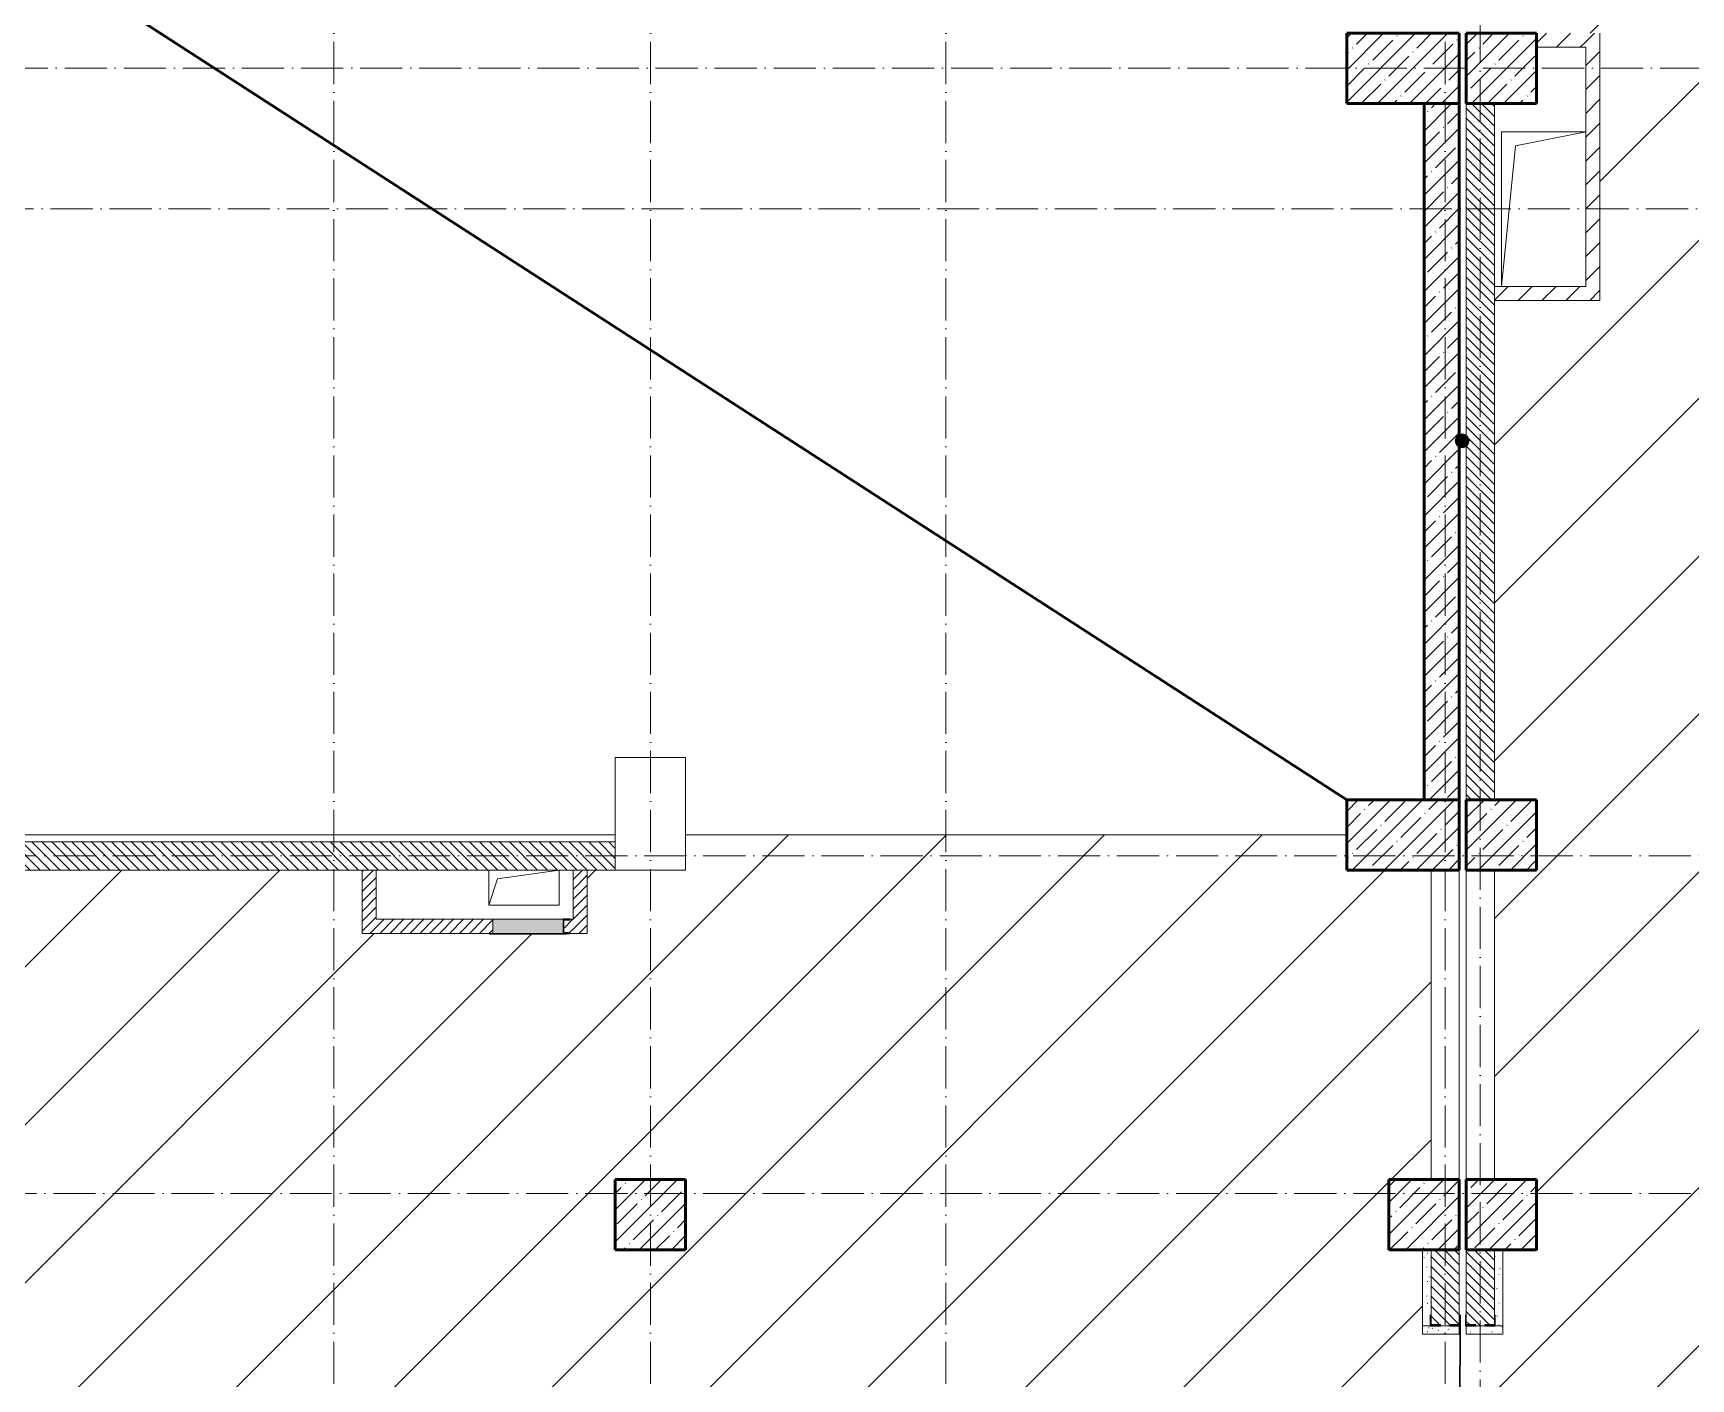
# Model space of a CAD drawing. Header units: millimetres. Extents: x -17017 to 628417, y -109036 to 199237.
# Drawn here: x 588071 to 599857, y -24252 to -14685 of the extents above; entities that cross this region are included whole.
import ezdxf

# ---------------------------------------------------------------- set-up
doc = ezdxf.new("R2010")
doc.units = ezdxf.units.MM
doc.linetypes.add('50_200_ШТРИХ_1Т_ш5_п1_п1_', pattern=[700, 500, -100, 0, -100])
for name, color, linetype, lineweight in [('A-DETL-____-OTLN-1', 7, 'Continuous', 50), ('A-FLOR-____-OTLN', 7, 'Continuous', 9), ('A-GENM-____-MCUT', 7, 'Continuous', 25), ('A-GENM-____-OTLN', 7, 'Continuous', 9), ('A-GENM-____-OTLN-1', 7, 'Continuous', 25), ('A-GLAZ-____-OTLN', 7, 'Continuous', 9), ('A-WALL-____-MCUT', 7, 'Continuous', 13), ('A-WALL-____-MCUT-2', 7, 'Continuous', 50), ('A-WALL-____-PATT-1', 7, 'Continuous', 9), ('A-WALL-FNSH-MCUT-1', 7, 'Continuous', 9), ('G-____-____-TEXT', 7, 'Continuous', 9), ('I-WALL-____-OTLN', 7, 'Continuous', 9), ('S-COLS-____-MCUT', 7, 'Continuous', 50), ('S-COLS-____-OTLN', 7, 'Continuous', 9), ('S-GRID-____-OTLN-1', 7, '50_200_ШТРИХ_1Т_ш5_п1_п1_', 9), ('стяжа', 7, 'Continuous', 30)]:
    doc.layers.add(name, color=color, linetype=linetype, lineweight=lineweight)
doc.layers.add('A-GLAZ-____-OTLN-1', color=7, linetype='Continuous', lineweight=9, true_color=0xc0c0c0)
doc.layers.add('A-WALL-____-PATT-2', color=7, linetype='Continuous', lineweight=9, true_color=0x787878)
pattern_1 = [(45, (239739.3, -3652.16), (-561.266, 561.266), [])]
pattern_2 = [(45, (523510.01, -90515.614), (-35.35534, 35.35534), [])]
pattern_3 = [(45, (523510.01, -90515.61), (-84.85281, 84.85281), [])]
pattern_4 = [(135, (523510.01, -90515.614), (-35.35534, -35.35534), [])]
pattern_5 = [(0, (523510.01, -90515.614), (203.2, 50.8), [3.353, -149.047, 3.353, -149.047, -812.8]), (0, (523510.01, -90515.614), (203.2, 50.8), [-304.8, 3.353, -301.447, 3.353, -149.047, -355.6]), (0, (523510.01, -90515.614), (203.2, 50.8), [-762, 3.353, -98.247, 3.353, -250.647]), (120, (523586.21, -90490.214), (-145.59409, 150.576362), [3.353, -149.047, 3.353, -149.047, -812.8]), (120, (523586.21, -90490.214), (-145.59409, 150.576362), [-304.8, 3.353, -301.447, 3.353, -149.047, -355.6]), (120, (523586.21, -90490.214), (-145.59409, 150.576362), [-762, 3.353, -98.247, 3.353, -250.647]), (240, (523611.61, -90388.614), (-57.60591, -201.376362), [3.353, -149.047, 3.353, -149.047, -812.8]), (240, (523611.61, -90388.614), (-57.60591, -201.376362), [-304.8, 3.353, -301.447, 3.353, -149.047, -355.6]), (240, (523611.61, -90388.614), (-57.60591, -201.376362), [-762, 3.353, -98.247, 3.353, -250.647])]

# ---------------------------------------------------------------- blocks, each defined once
blk = doc.blocks.new('BSC_Колонна _Прямоугольная - 500х800-V83-АР1_План отверстий 3 этажа в осях 1-64_Ю-ЯЯ')
at = {"layer": 'S-COLS-____-OTLN'}
h = blk.add_hatch(dxfattribs=at)
h.set_pattern_fill('FP_91', color=256, style=0, pattern_type=2)
h.set_pattern_definition([(315, (-75581.04, 74300), (114.04925, 114.04925), []), (315, (-75581.04, 74185.95), (114.04925, 114.04925), [201.613, -40.323, 3.353, -36.97])])
h.paths.add_polyline_path([(-250, 400), (-250, -400), (250, -400), (250, 400)], flags=0)
at = {"layer": 'S-COLS-____-MCUT'}
for p, q in [((250, 400), (-250, 400)), ((-250, 400), (-250, -400)), ((250, -400), (250, 400)), ((-250, -400), (250, -400))]:
    blk.add_line(p, q, dxfattribs=at)
blk = doc.blocks.new('BSC_Колонна _Прямоугольная - 500х800-V84-АР1_План отверстий 3 этажа в осях 1-64_Ю-ЯЯ')
at = {"layer": 'S-COLS-____-OTLN'}
h = blk.add_hatch(dxfattribs=at)
h.set_pattern_fill('FP_92', color=256, style=0, pattern_type=2)
h.set_pattern_definition([(315, (-70131.04, 74300), (114.04925, 114.04925), []), (315, (-70131.04, 74185.95), (114.04925, 114.04925), [201.613, -40.323, 3.353, -36.97])])
h.paths.add_polyline_path([(-250, -400), (250, -400), (250, 400), (-250, 400), (-250, 81)], flags=0)
at = {"layer": 'S-COLS-____-MCUT'}
for p, q in [((250, 400), (-250, 400)), ((-250, 400), (-250, -400)), ((250, -400), (250, 400)), ((-250, -400), (250, -400))]:
    blk.add_line(p, q, dxfattribs=at)
blk = doc.blocks.new('BSC_Колонна _Прямоугольная - 500х800-V88-АР1_План отверстий 3 этажа в осях 1-64_Ю-ЯЯ')
at = {"layer": 'S-COLS-____-OTLN'}
for p, q in [((-250, 400), (250, 400)), ((-250, -400), (-250, 400)), ((250, 200), (250, -400)), ((250, -400), (-250, -400))]:
    blk.add_line(p, q, dxfattribs=at)
blk = doc.blocks.new('BSC_Колонна _Прямоугольная - 500х500-V93-АР1_План отверстий 3 этажа в осях 1-64_Ю-ЯЯ')
at = {"layer": 'S-COLS-____-OTLN'}
h = blk.add_hatch(dxfattribs=at)
h.set_pattern_fill('FP_98', color=256, style=0, pattern_type=2)
h.set_pattern_definition([(45, (-75000, -75581.04), (-114.04925, 114.04925), []), (45, (-74885.95, -75581.04), (-114.04925, 114.04925), [201.613, -40.323, 3.353, -36.97])])
h.paths.add_polyline_path([(-250, -250), (250, -250), (250, 250), (-250, 250)], flags=0)
at = {"layer": 'S-COLS-____-MCUT'}
for p, q in [((250, 250), (-250, 250)), ((-250, 250), (-250, -250)), ((250, -250), (250, 250)), ((-250, -250), (250, -250))]:
    blk.add_line(p, q, dxfattribs=at)
blk = doc.blocks.new('BSC_Колонна _Прямоугольная - 500х500-V94-АР1_План отверстий 3 этажа в осях 1-64_Ю-ЯЯ')
at = {"layer": 'S-COLS-____-OTLN'}
h = blk.add_hatch(dxfattribs=at)
h.set_pattern_fill('FP_99', color=256, style=0, pattern_type=2)
h.set_pattern_definition([(45, (-75000, -70131.04), (-114.04925, 114.04925), []), (45, (-74885.95, -70131.04), (-114.04925, 114.04925), [201.613, -40.323, 3.353, -36.97])])
h.paths.add_polyline_path([(-250, -250), (250, -250), (250, 250), (-250, 250), (-250, 8)], flags=0)
at = {"layer": 'S-COLS-____-MCUT'}
for p, q in [((250, 250), (-250, 250)), ((-250, 250), (-250, -250)), ((250, -250), (250, 250)), ((-250, -250), (250, -250))]:
    blk.add_line(p, q, dxfattribs=at)
blk = doc.blocks.new('BSC_Колонна _Прямоугольная - 500х500-V143-АР1_План отверстий 3 этажа в осях 1-64_Ю-ЯЯ')
at = {"layer": 'S-COLS-____-OTLN'}
h = blk.add_hatch(dxfattribs=at)
h.set_pattern_fill('FP_148', color=256, style=0, pattern_type=2)
h.set_pattern_definition([(45, (-75000, -67431.04), (-114.04925, 114.04925), []), (45, (-74885.95, -67431.04), (-114.04925, 114.04925), [201.613, -40.323, 3.353, -36.97])])
h.paths.add_polyline_path([(-250, -250), (250, -250), (250, 250), (-250, 250)], flags=0)
at = {"layer": 'S-COLS-____-MCUT'}
for p, q in [((250, 250), (-250, 250)), ((-250, 250), (-250, -250)), ((250, -250), (250, 250)), ((-250, -250), (250, -250))]:
    blk.add_line(p, q, dxfattribs=at)
blk = doc.blocks.new('BSC_Колонна _Прямоугольная - 500х500-V144-АР1_План отверстий 3 этажа в осях 1-64_Ю-ЯЯ')
at = {"layer": 'S-COLS-____-OTLN'}
h = blk.add_hatch(dxfattribs=at)
h.set_pattern_fill('FP_149', color=256, style=0, pattern_type=2)
h.set_pattern_definition([(45, (-74450, -67431.04), (-114.04925, 114.04925), []), (45, (-74335.95, -67431.04), (-114.04925, 114.04925), [201.613, -40.323, 3.353, -36.97])])
h.paths.add_polyline_path([(-250, -250), (250, -250), (250, 250), (-250, 250)], flags=0)
at = {"layer": 'S-COLS-____-MCUT'}
for p, q in [((250, 250), (-250, 250)), ((-250, 250), (-250, -250)), ((250, -250), (250, 250)), ((-250, -250), (250, -250))]:
    blk.add_line(p, q, dxfattribs=at)
blk = doc.blocks.new('BSC_Колонна _Прямоугольная - 500х500-V145-АР1_План отверстий 3 этажа в осях 1-64_Ю-ЯЯ')
at = {"layer": 'S-COLS-____-OTLN'}
h = blk.add_hatch(dxfattribs=at)
h.set_pattern_fill('FP_150', color=256, style=0, pattern_type=2)
h.set_pattern_definition([(45, (-68950, -67431.04), (-114.04925, 114.04925), []), (45, (-68835.95, -67431.04), (-114.04925, 114.04925), [201.613, -40.323, 3.353, -36.97])])
h.paths.add_polyline_path([(-250, -250), (250, -250), (250, 250), (-250, 250)], flags=0)
at = {"layer": 'S-COLS-____-MCUT'}
for p, q in [((250, 250), (-250, 250)), ((-250, 250), (-250, -250)), ((250, -250), (250, 250)), ((-250, -250), (250, -250))]:
    blk.add_line(p, q, dxfattribs=at)
blk = doc.blocks.new('Фахверк_СКБ_Уголок - 200_3550-28267367-АР1_План отверстий 3 этажа в осях 1-64_Ю-ЯЯ')
at = {"layer": 'A-GENM-____-MCUT'}
for p, q in [((200, 156), (125, 156)), ((125, 156), (125, 81)), ((131, 81), (131, 150)), ((131, 150), (200, 150)), ((200, 150), (200, 156)), ((125, 81), (131, 81)), ((131, 19), (125, 19)), ((125, 19), (125, -56)), ((131, -50), (131, 19)), ((125, -56), (200, -56)), ((200, -50), (131, -50)), ((200, -56), (200, -50))]:
    blk.add_line(p, q, dxfattribs=at)
blk = doc.blocks.new('АР_Перемычка - АР_Перемычка-28734073-АР1_План отверстий 3 этажа в осях 1-64_Ю-ЯЯ')
at = {"layer": 'A-GENM-____-OTLN'}
blk.add_line((0, -100), (9, -100), dxfattribs=at)
blk = doc.blocks.new('AR_Отверстие Ниша - Лючок-32403493-АР1_План отверстий 3 этажа в осях 1-64_Ю-ЯЯ')
at = {"layer": 'A-GLAZ-____-OTLN'}
blk.add_hatch(color=256, dxfattribs=at).paths.add_polyline_path([(-250, 50), (-250, -50), (250, -50), (250, 50)], flags=0)
for p, q in [((-250, 50), (250, 50)), ((250, 50), (250, -50)), ((250, -50), (-250, -50))]:
    blk.add_line(p, q, dxfattribs=at)
blk = doc.blocks.new('Л_Общий_Лючок - Лючок-29753606-АР1_План отверстий 3 этажа в осях 1-64_Ю-ЯЯ')
at = {"layer": 'A-GLAZ-____-OTLN-1'}
blk.add_hatch(color=256, dxfattribs=at).paths.add_polyline_path([(-24, -6), (524, -6), (524, 0), (-24, 0)], flags=0)
at = {"layer": 'A-GLAZ-____-OTLN'}
for p, q in [((-24, 0), (-24, -6)), ((524, 0), (524, -6)), ((-24, -6), (524, -6))]:
    blk.add_line(p, q, dxfattribs=at)
blk = doc.blocks.new('154_Фахверк_СКБ_Швеллер - Тип_100_3960_зеркало-29769493-АР1_План отверстий 3 этажа в осях 1-64_Ю-ЯЯ')
at = {"layer": 'A-GENM-____-MCUT'}
for p, q in [((175, 50), (125, 50)), ((125, 50), (125, -50)), ((128, 47), (175, 47)), ((128, -47), (128, 47)), ((175, 47), (175, 50)), ((125, -50), (175, -50)), ((175, -47), (128, -47)), ((175, -50), (175, -47))]:
    blk.add_line(p, q, dxfattribs=at)
blk = doc.blocks.new('AR_Отверстие прямоугольное _в плите_ - AR_Отверстие прямоугольное _в плите_-30459257-АР1_План отверстий 3 этажа в осях 1-64_Ю-ЯЯ')
at = {"layer": 'A-GENM-____-OTLN'}
for p, q in [((250, 125), (-250, 125)), ((-250, 125), (-250, -125)), ((-188, 63), (250, 125)), ((250, -125), (250, 125)), ((-250, -125), (-188, 63)), ((-250, -125), (250, -125))]:
    blk.add_line(p, q, dxfattribs=at)
blk = doc.blocks.new('AR_Отверстие прямоугольное _в плите_ - AR_Отверстие прямоугольное _в плите_-V200-АР1_План отверстий 3 этажа в осях 1-64_Ю-ЯЯ')
at = {"layer": 'A-GENM-____-OTLN'}
for p, q in [((300, 550), (-300, 550)), ((-300, 550), (-300, -550)), ((-200, 450), (300, 550)), ((-300, -550), (-200, 450))]:
    blk.add_line(p, q, dxfattribs=at)
blk = doc.blocks.new('АР_Перемычка - АР_Перемычка-35279778-АР1_План отверстий 3 этажа в осях 1-64_Ю-ЯЯ')
at = {"layer": 'A-GENM-____-OTLN'}
blk.add_line((0, -100), (9, -100), dxfattribs=at)
blk = doc.blocks.new('3эт')
at = {"layer": 'S-GRID-____-OTLN-1', "color": 251, "ltscale": 0.6, "true_color": 0x636466}
for p, q in [((350470.7, 4029.4), (350470.7, -33971.9)), ((352720.7, 4029.4), (352720.7, -33971.9)), ((354820.7, 4029.4), (354820.7, -46882.4)), ((358370.7, 4029.4), (358370.7, -46592.2)), ((358620.7, 3761.2), (358620.7, -46882.4)), ((333012.7, -11282.4), (387845.1, -11282.4)), ((318208.2, -12282.4), (387845.1, -12282.4)), ((387845.1, -16882.4), (333012.7, -16882.4)), ((387845.1, -19282.4), (279101.9, -19282.4))]:
    blk.add_line(p, q, dxfattribs=at)

msp = doc.modelspace()

# ---------------------------------------------------------------- hatches: boundary and pattern name
at = {"layer": 'A-WALL-____-PATT-1'}
h = msp.add_hatch(dxfattribs=at)
h.set_pattern_fill('FP_7', color=256, style=0, pattern_type=2)
h.set_pattern_definition(pattern_3)
h.paths.add_polyline_path([(599110, -14785), (599110, -14685), (598760, -14685), (598760, -14785)], flags=0)
h = msp.add_hatch(dxfattribs=at)
h.set_pattern_fill('FP_7', color=256, style=0, pattern_type=2)
h.set_pattern_definition(pattern_3)
h.paths.add_polyline_path([(599210, -16585), (599210, -14685), (599110, -14685), (599110, -16585)], flags=0)
h = msp.add_hatch(dxfattribs=at)
h.set_pattern_fill('FP_12', color=256, style=0, pattern_type=2)
h.set_pattern_definition([(45, (523510, -90515.61), (-114.04925, 114.04925), []), (45, (523624.06, -90515.61), (-114.04925, 114.04925), [201.612, -40.322, 3.353, -36.97])])
h.paths.add_polyline_path([(598210, -20135), (598210, -15185), (597960, -15185), (597960, -20135)], flags=0)
h = msp.add_hatch(dxfattribs=at)
h.set_pattern_fill('FP_9', color=256, style=0, pattern_type=2)
h.set_pattern_definition(pattern_4)
h.paths.add_polyline_path([(598460, -20135), (598460, -15185), (598260, -15185), (598260, -20135)], flags=0)
h = msp.add_hatch(dxfattribs=at)
h.set_pattern_fill('FP_7', color=256, style=0, pattern_type=2)
h.set_pattern_definition(pattern_3)
h.paths.add_polyline_path([(599110, -16585), (599110, -16485), (598460, -16485), (598460, -16585)], flags=0)
h = msp.add_hatch(dxfattribs=at)
h.set_pattern_fill('FP_9', color=256, style=0, pattern_type=2)
h.set_pattern_definition(pattern_4)
h.paths.add_polyline_path([(592210, -20635), (592210, -20435), (586760, -20435), (586760, -20635), (590660, -20635)], flags=0)
h = msp.add_hatch(dxfattribs=at)
h.set_pattern_fill('FP_8', color=256, style=0, pattern_type=2)
h.set_pattern_definition(pattern_2)
h.paths.add_polyline_path([(590510, -20985), (590510, -20635), (590410, -20635), (590410, -20985)], flags=0)
h = msp.add_hatch(dxfattribs=at)
h.set_pattern_fill('FP_8', color=256, style=0, pattern_type=2)
h.set_pattern_definition(pattern_2)
h.paths.add_polyline_path([(592010, -21085), (592010, -20635), (591910, -20635), (591910, -21085)], flags=0)
h = msp.add_hatch(dxfattribs=at)
h.set_pattern_fill('FP_8', color=256, style=0, pattern_type=2)
h.set_pattern_definition(pattern_2)
h.paths.add_polyline_path([(591890, -21085), (591910, -21085), (591910, -20985), (591890, -20985), (591890, -20988), (591843, -20988), (591843, -21082), (591890, -21082), (591890, -21083)], flags=0)
h.paths.add_polyline_path([(591340, -21085), (591340, -20985), (590410, -20985), (590410, -21085), (590660, -21085)], flags=0)
h = msp.add_hatch(dxfattribs=at)
h.set_pattern_fill('FP_9', color=256, style=0, pattern_type=2)
h.set_pattern_definition(pattern_4)
h.paths.add_polyline_path([(598210, -27335), (598210, -26101), (598141, -26101), (598141, -26095), (598079, -26095), (598079, -26101), (598010, -26101), (598010, -27335)], flags=0)
h.paths.add_polyline_path([(598141, -23875), (598141, -23869), (598210, -23869), (598210, -23335), (598010, -23335), (598010, -23869), (598079, -23869), (598079, -23875)], flags=0)
h = msp.add_hatch(dxfattribs=at)
h.set_pattern_fill('FP_9', color=256, style=0, pattern_type=2)
h.set_pattern_definition(pattern_4)
h.paths.add_polyline_path([(598460, -27135), (598460, -26101), (598391, -26101), (598391, -26095), (598329, -26095), (598329, -26101), (598260, -26101), (598260, -27135)], flags=0)
h.paths.add_polyline_path([(598391, -23875), (598391, -23869), (598460, -23869), (598460, -23335), (598260, -23335), (598260, -23869), (598329, -23869), (598329, -23875)], flags=0)
at = {"layer": 'A-WALL-____-PATT-2'}
h = msp.add_hatch(dxfattribs=at)
h.set_pattern_fill('FP_156', color=256, style=0, pattern_type=2)
h.set_pattern_definition(pattern_5)
h.paths.add_polyline_path([(598010, -27335), (598010, -26170), (598004, -26170), (598004, -26095), (597950, -26095), (597950, -27335)], flags=0)
h.paths.add_polyline_path([(598004, -23875), (598004, -23800), (598010, -23800), (598010, -23335), (597950, -23335), (597950, -23875)], flags=0)
h = msp.add_hatch(dxfattribs=at)
h.set_pattern_fill('FP_156', color=256, style=0, pattern_type=2)
h.set_pattern_definition(pattern_5)
h.paths.add_polyline_path([(598520, -27135), (598520, -26095), (598466, -26095), (598466, -26170), (598460, -26170), (598460, -27135)], flags=0)
h.paths.add_polyline_path([(598520, -23875), (598520, -23335), (598460, -23335), (598460, -23800), (598466, -23800), (598466, -23875)], flags=0)
h = msp.add_hatch(dxfattribs=at)
h.set_pattern_fill('FP_156', color=256, style=0, pattern_type=2)
h.set_pattern_definition(pattern_5)
h.paths.add_polyline_path([(598010, -23935), (598210, -23935), (598210, -23875), (597950, -23875), (597950, -23935), (598004, -23935)], flags=0)
h = msp.add_hatch(dxfattribs=at)
h.set_pattern_fill('FP_156', color=256, style=0, pattern_type=2)
h.set_pattern_definition(pattern_5)
h.paths.add_polyline_path([(598466, -23935), (598520, -23935), (598520, -23875), (598260, -23875), (598260, -23935), (598460, -23935)], flags=0)
at = {"layer": 'G-____-____-TEXT'}
h = msp.add_hatch(color=256, dxfattribs=at)
edge = h.paths.add_edge_path(flags=0)
edge.add_arc((598231, -17583), 50, 0, 360)
at = {"layer": 'стяжа'}
h = msp.add_hatch(dxfattribs=at)
h.set_pattern_fill('ANSI31', color=5, scale=250)
h.set_pattern_definition(pattern_1)
h.paths.add_polyline_path([(598216, -23935), (597950, -23935), (597950, -23335), (597710, -23335), (597710, -22835), (598010, -22835), (598010, -20635), (597410, -20635), (597410, -20385), (592710, -20385), (592710, -20635), (592210, -20635), (592010, -20635), (592010, -21085), (591890, -21085), (591864, -21085), (591864, -21091), (591316, -21091), (590410, -21085), (590410, -20635), (587760, -20635), (587760, -21135), (587260, -21135), (587260, -22835), (587760, -22835), (587760, -23335), (587260, -23335), (586760, -23335), (585460, -23335), (584460, -23335), (583460, -23335), (582961, -23335), (582761, -23335), (582310, -23335), (580610, -23335), (580610, -24035), (580664, -24035), (580710, -24035), (580710, -24135), (581410, -24135), (581410, -24127), (581456, -24127), (581456, -24135), (581410, -24135), (580710, -24135), (580664, -24135), (580335, -24135), (579435, -24135), (579160, -24135), (579160, -23335), (577810, -23335), (577311, -23335), (577111, -23335), (576660, -23335), (576310, -23335), (576310, -23935), (576210, -23935), (576160, -23935), (575060, -23935), (574760, -23935), (573810, -23935), (573710, -23935), (573710, -23335), (573710, -23085), (573510, -23085), (573510, -22985), (571060, -22985), (569260, -22985), (569260, -22735), (568760, -22735), (568710, -22735), (567860, -22735), (567860, -22985), (568410, -22985), (568410, -23085), (568210, -23085), (568210, -22985), (567860, -22985), (566060, -22985), (566060, -23335), (565460, -23335), (565460, -23085), (565260, -23085), (565260, -22985), (564735, -22985), (564735, -22991), (564660, -22991), (564660, -22985), (562860, -22985), (562860, -22991), (562760, -22991), (562760, -23335), (562160, -23335), (562160, -23085), (561960, -23085), (561960, -22985), (561535, -22985), (561535, -22991), (561460, -22991), (559660, -22985), (559660, -22991), (559510, -22991), (559510, -23335), (558910, -23335), (558910, -23085), (558710, -23085), (558710, -22985), (558335, -22985), (558335, -22991), (558260, -22991), (556460, -22985), (556460, -22991), (556385, -22991), (555910, -22985), (555910, -23335), (555310, -23335), (555310, -22985), (555135, -22985), (555135, -22991), (555060, -22991), (553260, -22985), (553260, -22991), (553185, -22991), (552960, -22987), (552960, -23085), (552760, -23085), (552760, -23335), (552160, -23335), (552160, -23085), (551958, -23085), (551958, -22991), (551860, -22991), (550060, -22985), (550060, -22991), (549985, -22991), (547210, -22985), (547210, -23335), (546610, -23335), (546610, -23035), (546510, -23035), (546510, -22835), (541810, -22835), (541810, -23035), (541710, -23035), (541710, -23335), (541210, -23335), (541210, -23035), (541110, -23035), (541110, -22835), (537110, -22835), (537110, -23035), (537010, -23035), (537010, -23335), (536510, -23335), (536510, -23035), (536410, -23035), (536410, -22835), (533510, -22835), (533510, -23035), (533410, -23035), (533410, -23335), (532910, -23335), (532910, -23035), (532810, -23035), (532810, -22835), (531710, -22835), (531710, -23035), (530910, -23035), (530910, -22235), (531110, -22235), (531110, -16485), (530910, -16485), (530910, -15885), (530910, -15685), (531110, -15685), (531110, -13885), (531041, -13885), (531041, -13879), (531110, -13879), (531110, -13810), (531110, -13585), (530910, -13585), (530910, -13385), (530910, -7935), (530910, -7735), (530910, -7510), (530904, -7510), (530904, -7435), (530910, -5635), (530610, -5635), (530610, -5085), (529060, -5085), (529060, -5335), (529060, -5435), (528284, -5435), (528284, -5441), (527836, -5441), (527660, -5435), (527660, -5085), (521560, -5085), (521560, -5335), (521410, -5335), (521410, -5535), (521310, -5535), (521310, -5660), (521316, -5660), (521316, -5735), (521310, -7535), (521316, -7535), (521316, -7610), (521312, -8035), (521410, -8035), (521410, -8235), (521560, -8235), (521560, -8735), (521310, -8735), (521310, -10535), (521316, -10535), (521316, -10610), (521310, -11660), (521316, -11660), (521316, -11735), (521310, -13535), (521316, -13535), (521316, -13685), (521560, -13685), (523760, -13685), (523760, -13285), (526210, -13285), (526760, -13285), (526810, -13285), (526910, -13285), (526910, -13685), (528560, -13685), (529060, -13685), (529510, -13685), (530410, -13685), (530410, -13885), (529510, -13885), (529060, -13885), (529060, -14185), (529060, -15235), (529060, -15735), (529060, -15985), (529060, -17485), (529060, -19110), (529066, -19110), (529066, -19185), (529060, -19215), (529060, -19190), (528860, -19190), (528860, -20080), (529066, -20080), (529066, -20160), (529060, -20735), (528560, -20735), (528560, -20860), (528566, -20860), (528566, -20935), (528560, -21335), (528560, -22185), (528560, -22635), (528566, -22635), (528566, -22710), (528560, -22835), (529060, -22835), (529060, -23335), (529060, -23660), (529066, -23660), (529066, -23806), (529060, -23835), (529060, -24785), (529060, -25435), (529066, -25435), (529066, -25510), (529060, -28485), (529310, -28485), (530910, -28485), (531110, -28485), (531110, -27335), (531360, -27335), (532460, -27335), (532860, -27335), (533960, -27335), (534760, -27335), (536360, -27335), (536810, -27335), (537415, -27335), (537415, -27329), (537490, -27329), (537496, -27329), (537565, -27329), (538415, -27334), (538415, -27329), (538484, -27329), (538490, -27329), (538565, -27329), (539785, -27335), (539785, -27329), (539860, -27329), (539866, -27329), (539935, -27329), (541010, -27335), (541010, -27329), (541085, -27329), (541210, -27335), (541710, -27335), (542110, -27335), (542435, -27335), (542435, -27329), (542510, -27329), (542516, -27329), (542585, -27329), (542710, -27335), (543410, -27335), (544210, -27335), (544710, -27335), (544710, -26885), (544964, -26885), (545010, -26885), (545710, -26885), (545756, -26885), (545935, -26885), (546385, -26885), (547010, -26885), (547210, -26885), (547210, -27085), (547210, -27085), (547210, -27335), (548385, -27335), (548385, -27329), (548460, -27329), (548466, -27329), (548535, -27329), (549160, -27335), (549160, -27329), (549235, -27329), (549335, -27335), (549335, -27329), (549410, -27329), (549410, -27335), (550110, -27335), (550110, -27329), (550210, -27329), (550210, -27335), (550710, -27335), (550735, -27333), (550735, -27329), (550810, -27329), (550810, -27335), (551040, -27335), (551510, -27335), (551510, -27329), (551585, -27329), (551685, -27335), (551685, -27329), (551760, -27329), (551760, -27335), (551960, -27335), (552385, -27335), (552385, -27329), (552454, -27329), (552460, -27329), (552535, -27329), (553210, -27335), (553710, -27335), (554035, -27335), (554035, -27329), (554110, -27329), (554915, -27335), (555615, -27335), (555735, -27335), (555735, -27329), (555804, -27329), (555810, -27329), (555885, -27329), (556260, -27335), (556360, -27335), (556560, -27335), (556960, -27335), (559210, -27335), (559710, -27335), (560035, -27335), (560035, -27329), (560110, -27329), (560910, -27335), (561410, -27335), (561735, -27335), (561735, -27329), (561804, -27329), (561810, -27329), (561885, -27329), (562210, -27335), (562710, -27335), (566110, -27335), (567112, -27335), (567612, -27335), (567810, -27335), (568210, -27335), (568210, -27835), (568710, -27835), (568710, -31260), (568716, -31260), (568760, -31260), (568760, -31329), (568710, -31379), (568710, -34835), (568760, -34835), (569260, -34835), (569260, -34985), (569460, -34985), (569285, -35010), (569260, -35085), (569260, -35335), (569604, -35335), (569604, -35266), (569610, -35154), (569610, -35335), (571410, -35335), (571410, -35266), (571410, -35154), (571410, -35079), (571485, -35079), (571760, -35085), (571760, -34835), (572260, -34835), (572260, -34985), (572460, -34985), (572285, -35010), (572260, -35085), (572260, -35335), (572604, -35335), (572604, -35266), (572610, -35154), (572610, -35335), (574410, -35335), (574410, -35266), (574410, -35154), (574410, -35079), (574485, -35079), (575535, -35085), (575535, -35079), (575610, -35079), (577410, -35085), (577410, -35079), (577560, -35079), (577560, -34985), (577760, -34985), (577760, -34835), (577910, -34835), (577910, -31410), (577904, -31410), (577904, -31335), (577906, -30085), (577360, -30085), (577360, -29985), (577360, -29935), (577360, -29485), (577360, -28185), (573760, -28185), (573360, -28185), (573310, -28185), (573160, -28185), (573160, -27535), (572260, -27535), (572260, -27835), (571760, -27835), (571760, -27535), (571435, -27535), (571435, -27541), (571360, -27541), (571354, -27541), (571285, -27541), (570945, -27535), (570095, -27535), (569660, -27535), (569660, -27541), (569585, -27541), (569260, -27535), (569654, -27535), (569654, -27404), (569660, -27404), (569660, -27535), (570095, -27535), (570095, -27335), (569585, -27335), (569585, -27329), (569660, -27329), (570095, -27335), (570945, -27335), (571285, -27335), (571285, -27329), (571354, -27329), (571360, -27329), (571435, -27329), (571760, -27335), (572260, -27335), (573885, -27335), (573885, -27329), (573960, -27329), (573966, -27329), (574120, -27329), (574120, -27335), (574520, -27335), (574660, -27335), (574660, -27329), (574735, -27329), (574885, -27335), (574885, -27329), (574960, -27329), (575090, -27335), (575490, -27335), (575660, -27335), (575660, -27329), (575735, -27329), (575885, -27335), (575885, -27329), (575960, -27329), (575960, -27335), (576660, -27335), (576660, -27329), (576735, -27329), (576885, -27335), (576885, -27329), (576960, -27329), (577660, -27335), (577660, -27329), (577760, -27329), (577760, -27335), (578260, -27335), (578585, -27335), (578585, -27329), (578660, -27329), (579010, -27335), (579860, -27335), (580285, -27335), (580285, -27329), (580354, -27329), (580360, -27329), (580435, -27329), (580760, -27335), (581260, -27335), (581760, -27335), (582260, -27335), (583985, -27335), (583985, -27329), (584060, -27329), (584066, -27329), (584090, -27335), (584065, -27335), (584065, -27495), (584066, -27535), (585855, -27535), (585855, -27375), (585854, -27335), (585785, -27335), (585785, -27329), (585854, -27329), (585860, -27329), (585935, -27329), (586760, -27335), (587260, -27335), (587785, -27335), (587785, -27329), (587860, -27329), (587866, -27329), (587935, -27329), (588585, -27335), (588835, -27335), (588935, -27335), (588935, -27329), (589004, -27329), (589010, -27329), (589085, -27329), (590210, -27335), (590660, -27335), (592260, -27335), (592760, -27335), (595085, -27335), (595085, -27329), (595160, -27329), (595166, -27329), (595235, -27329), (596760, -27335), (596760, -27329), (596835, -27329), (597950, -27335), (597950, -26035), (598210, -26035)])
h = msp.add_hatch(dxfattribs=at)
h.set_pattern_fill('ANSI31', color=5, scale=250)
h.set_pattern_definition(pattern_1)
h.paths.add_polyline_path([(614960, -17285), (616760, -17285), (616760, -16785), (617460, -16785), (617460, -11435), (616760, -11435), (616760, -10935), (617460, -10935), (617460, -9685), (615960, -9685), (615760, -9685), (615760, -9585), (615760, -8285), (615760, -8085), (615760, -7360), (615754, -7360), (615754, -7285), (615754, -7279), (615754, -7210), (615760, -5685), (615754, -5685), (615754, -5610), (615760, -5085), (615335, -5085), (615335, -5091), (615260, -5091), (615260, -5085), (612760, -5085), (612760, -5335), (612260, -5335), (612260, -5085), (610460, -5085), (610460, -5091), (610385, -5091), (610010, -5088), (610010, -5185), (609810, -5185), (609810, -5085), (609410, -5085), (609410, -5091), (609335, -5091), (607535, -5085), (607535, -5091), (607460, -5091), (607110, -5087), (607110, -5185), (606910, -5185), (606910, -5335), (606910, -5660), (606916, -5660), (606916, -5735), (606910, -7360), (606916, -7360), (606916, -7429), (606916, -7435), (606916, -7510), (606912, -8085), (607510, -8085), (607510, -8785), (607510, -11435), (607510, -12135), (607010, -12135), (607010, -12335), (607010, -12835), (607010, -14685), (607010, -14835), (607510, -14835), (607510, -15535), (606310, -15535), (606310, -15185), (601710, -15185), (601210, -15185), (601210, -15715), (601210, -15965), (601210, -18085), (601760, -18085), (601960, -18085), (602460, -18085), (602460, -18235), (602460, -19235), (602460, -19485), (601960, -19485), (601960, -20635), (601960, -22535), (602460, -22535), (602460, -23935), (601710, -23935), (601010, -23935), (601010, -23435), (601010, -23335), (601010, -23135), (601010, -20635), (601010, -20135), (601010, -18185), (601010, -18085), (601010, -15965), (601010, -15715), (601010, -15185), (601010, -14685), (601010, -13885), (601710, -13885), (601710, -13985), (601710, -14485), (601710, -14685), (601710, -14985), (606310, -14985), (606310, -14685), (606310, -12835), (606310, -12335), (606310, -10635), (606810, -10635), (606810, -8835), (606310, -8835), (606310, -8335), (606710, -8335), (606710, -7510), (606704, -7510), (606704, -7435), (606704, -7429), (606704, -7360), (606710, -5735), (606704, -5735), (606704, -5660), (606710, -5335), (606410, -5335), (606410, -5085), (604610, -5085), (604610, -5091), (604535, -5091), (603635, -5085), (603635, -5091), (603560, -5091), (603560, -5085), (601760, -5085), (601760, -5091), (601710, -5091), (601710, -5185), (601510, -5185), (601510, -5335), (601010, -5335), (601010, -5185), (600810, -5185), (600810, -5085), (600635, -5085), (600635, -5091), (600560, -5091), (600560, -5085), (598760, -5085), (598760, -5335), (598460, -5335), (598460, -6685), (599260, -6685), (599260, -8235), (598960, -8235), (598960, -9705), (598960, -9905), (598960, -10135), (598960, -10735), (598960, -10935), (598960, -11535), (598960, -11585), (598960, -11685), (598460, -11685), (598460, -14685), (598760, -14685), (599210, -14685), (599210, -16585), (598460, -16585), (598460, -20135), (598760, -20135), (598760, -20635), (598460, -20635), (598460, -22835), (598760, -22835), (598760, -23335), (598520, -23335), (598520, -23875), (598520, -23935), (598216, -23935), (598210, -26095), (598260, -26095), (598260, -26035), (598520, -26035), (598520, -27135), (599760, -27135), (599760, -26335), (601860, -26335), (601910, -26335), (603960, -26335), (604010, -26335), (605735, -26335), (606985, -26335), (607035, -26335), (609280, -26335), (609280, -27135), (609280, -27335), (609280, -29885), (609280, -29935), (609280, -32535), (609280, -32585), (609280, -35135), (609360, -35135), (609360, -35135), (611659, -35135), (612259, -35135), (612259, -35335), (612260, -35335), (612760, -35335), (612760, -35135), (616760, -35135), (616760, -34835), (617460, -34835), (617460, -29385), (616760, -29385), (616760, -28885), (617460, -28885), (617460, -26385), (616760, -26385), (616760, -25885), (614960, -25885)])
h.paths.add_polyline_path([(607010, -23435), (607010, -23935), (606310, -23935), (606310, -23435)], flags=16)
h.paths.add_polyline_path([(607110, -20635), (607010, -20635), (606310, -20635), (605410, -20635), (605410, -19335), (607110, -19335)], flags=16)
h.paths.add_polyline_path([(607010, -20135), (606310, -20135), (606310, -20535), (605510, -20535), (605510, -19435), (607010, -19435)], flags=0)
h.paths.add_polyline_path([(605610, -20135), (605610, -19485), (607010, -19485), (605718, -19593)], flags=0)
h.paths.add_polyline_path([(611160, -20635), (611160, -19335), (612860, -19335), (612860, -20635), (612760, -20635), (612060, -20635)], flags=16)
h.paths.add_polyline_path([(611960, -22935), (612760, -22935), (612760, -23435), (612760, -23935), (612060, -23935), (611960, -23935)], flags=16)
h.paths.add_polyline_path([(611260, -20535), (612060, -20535), (612060, -20135), (611260, -20135)], flags=0)
h.paths.add_polyline_path([(612060, -23035), (612660, -23035), (612660, -23435), (612060, -23435)], flags=0)
h.paths.add_polyline_path([(612760, -19435), (612760, -19435), (611260, -19435), (611260, -19435)], flags=0)
h.paths.add_polyline_path([(612060, -27135), (612760, -27135), (612760, -27635), (612060, -27635)], flags=16)
h.paths.add_polyline_path([(612060, -16435), (612060, -16250), (612060, -16100), (612060, -15185), (612060, -14685), (612760, -14685), (612760, -15185), (612760, -16100), (612760, -16250), (612760, -16435)], flags=16)
h.paths.add_polyline_path([(612160, -16335), (612160, -16250), (612060, -16250), (612060, -16100), (612160, -16100), (612160, -16035), (612660, -16035), (612660, -16100), (612760, -16100), (612760, -16250), (612660, -16250), (612660, -16335)], flags=0)
h.paths.add_polyline_path([(612660, -16135), (612160, -16135), (612160, -16250), (612060, -16250), (612110, -16175), (612060, -16100), (612160, -16100), (612160, -16135), (612660, -16135), (612660, -16100), (612760, -16100), (612710, -16175), (612760, -16250), (612660, -16250)], flags=0)
h.paths.add_polyline_path([(612260, -15285), (612160, -15935), (612160, -15935), (612660, -15935), (612660, -15185)], flags=0)
h.paths.add_polyline_path([(612060, -30635), (612760, -30635), (612760, -31135), (612060, -31135)], flags=16)
h.paths.add_polyline_path([(612060, -12835), (612060, -12335), (612060, -11985), (612760, -11985), (612760, -12085), (612760, -12335), (612760, -12835)], flags=16)
h.paths.add_polyline_path([(612160, -12335), (612160, -12085), (612660, -12085), (612760, -12085), (612760, -12335), (612660, -12335)], flags=0)
h.paths.add_polyline_path([(612660, -12085), (612760, -12085), (612710, -12210), (612760, -12335), (612660, -12335)], flags=0)
h.paths.add_polyline_path([(601710, -12835), (601010, -12835), (601010, -12335), (601010, -11935), (601710, -11935), (601710, -12335)], flags=16)
h.paths.add_polyline_path([(601110, -12335), (601110, -12035), (601612, -12035), (601610, -12035), (601610, -12335)], flags=0)
h.paths.add_polyline_path([(612060, -8835), (612060, -8335), (612060, -7885), (612760, -7885), (612760, -8335), (612760, -8835)], flags=16)
h.paths.add_polyline_path([(612160, -8335), (612160, -7985), (612660, -7985), (612660, -8335)], flags=0)
h.paths.add_polyline_path([(601710, -8835), (601010, -8835), (601010, -8335), (601710, -8335)], flags=16)

# ---------------------------------------------------------------- linework, layer by layer
at = {"layer": 'A-DETL-____-OTLN-1'}
msp.add_line((574510, -5335), (597410, -20135), dxfattribs=at)
at = {"layer": 'A-FLOR-____-OTLN'}
for p, q in [((598510, -15385), (599110, -15385)), ((598510, -16485), (598510, -15385)), ((592210, -20385), (586760, -20385)), ((597410, -20385), (592710, -20385)), ((591310, -20635), (591810, -20635)), ((591310, -20885), (591310, -20635)), ((591810, -20635), (591810, -20885)), ((591810, -20885), (591310, -20885))]:
    msp.add_line(p, q, dxfattribs=at)
at = {"layer": 'A-WALL-____-MCUT'}
for p, q in [((598260, -15185), (598260, -20135)), ((598460, -20135), (598460, -15185)), ((592210, -20435), (586760, -20435)), ((592210, -20635), (592210, -20435)), ((586760, -20635), (592210, -20635)), ((598010, -23335), (598010, -23800)), ((598210, -23800), (598210, -23335)), ((598260, -23335), (598260, -23800)), ((598460, -23335), (598460, -23800)), ((598079, -23875), (598141, -23875)), ((598329, -23875), (598391, -23875))]:
    msp.add_line(p, q, dxfattribs=at)
at = {"layer": 'A-WALL-____-MCUT-2'}
for p, q in [((597960, -15185), (597960, -20135)), ((598210, -20135), (598210, -15185))]:
    msp.add_line(p, q, dxfattribs=at)
at = {"layer": 'A-WALL-FNSH-MCUT-1'}
for p, q in [((599210, -16585), (599210, -14685)), ((598760, -14785), (599110, -14785)), ((599110, -14785), (599110, -16485)), ((599110, -16485), (598460, -16485)), ((598460, -16585), (599210, -16585)), ((590410, -20635), (590410, -21085)), ((590510, -20985), (590510, -20635)), ((591910, -20635), (591910, -20985)), ((592010, -21085), (592010, -20635)), ((590410, -21085), (591340, -21085)), ((591340, -20985), (590510, -20985)), ((591910, -20985), (591890, -20985)), ((591890, -21085), (592010, -21085)), ((597950, -23335), (597950, -23935)), ((598520, -23875), (598520, -23335)), ((597950, -23875), (598004, -23875)), ((598210, -23935), (598210, -23875)), ((598260, -23875), (598260, -23935)), ((598391, -23875), (598329, -23875)), ((598466, -23875), (598520, -23875)), ((598520, -23875), (598466, -23875)), ((598520, -23935), (598520, -23875)), ((597950, -23935), (598210, -23935)), ((598260, -23935), (598520, -23935))]:
    msp.add_line(p, q, dxfattribs=at)
at = {"layer": 'G-____-____-TEXT'}
msp.add_circle((598231, -17583), 50, dxfattribs=at)
at = {"layer": 'I-WALL-____-OTLN'}
for p, q in [((598010, -22835), (598010, -20635)), ((598210, -20635), (598210, -22835)), ((598260, -22835), (598260, -20635)), ((598460, -20635), (598460, -22835))]:
    msp.add_line(p, q, dxfattribs=at)
at = {"layer": 'стяжа'}
msp.add_line((598210, -26135), (598216, -23800), dxfattribs=at)

# ---------------------------------------------------------------- block references
at = {"layer": 'A-GENM-____-OTLN'}
for name, p in [('AR_Отверстие прямоугольное _в плите_ - AR_Отверстие прямоугольное _в плите_-V200-АР1_План отверстий 3 этажа в осях 1-64_Ю-ЯЯ', (598810, -15935)), ('AR_Отверстие прямоугольное _в плите_ - AR_Отверстие прямоугольное _в плите_-30459257-АР1_План отверстий 3 этажа в осях 1-64_Ю-ЯЯ', (591560, -20760)), ('АР_Перемычка - АР_Перемычка-35279778-АР1_План отверстий 3 этажа в осях 1-64_Ю-ЯЯ', (598760, -23235))]:
    msp.add_blockref(name, p, dxfattribs=at)
at = {"layer": 'A-GENM-____-OTLN', "rotation": 89.9999999999999}
for p in [(598110, -22835), (598360, -22835)]:
    msp.add_blockref('АР_Перемычка - АР_Перемычка-28734073-АР1_План отверстий 3 этажа в осях 1-64_Ю-ЯЯ', p, dxfattribs=at)
at = {"layer": 'A-GENM-____-OTLN-1'}
msp.add_blockref('154_Фахверк_СКБ_Швеллер - Тип_100_3960_зеркало-29769493-АР1_План отверстий 3 этажа в осях 1-64_Ю-ЯЯ', (591715, -21035), dxfattribs=at)
for p, rotation in [((598160, -24000), 89.99999999999986), ((598410, -24000), 90)]:
    msp.add_blockref('Фахверк_СКБ_Уголок - 200_3550-28267367-АР1_План отверстий 3 этажа в осях 1-64_Ю-ЯЯ', p, dxfattribs=dict(at, rotation=rotation))
at = {"layer": 'A-GLAZ-____-OTLN'}
msp.add_blockref('Л_Общий_Лючок - Лючок-29753606-АР1_План отверстий 3 этажа в осях 1-64_Ю-ЯЯ', (591340, -21085), dxfattribs=at)
at = {"layer": 'A-GLAZ-____-OTLN', "rotation": 180}
msp.add_blockref('AR_Отверстие Ниша - Лючок-32403493-АР1_План отверстий 3 этажа в осях 1-64_Ю-ЯЯ', (591590, -21035), dxfattribs=at)
at = {"layer": 'S-COLS-____-OTLN'}
for name, p, rotation in [('BSC_Колонна _Прямоугольная - 500х800-V83-АР1_План отверстий 3 этажа в осях 1-64_Ю-ЯЯ', (597810, -14935), 89.9999999999999), ('BSC_Колонна _Прямоугольная - 500х800-V88-АР1_План отверстий 3 этажа в осях 1-64_Ю-ЯЯ', (592460, -20235), 180), ('BSC_Колонна _Прямоугольная - 500х800-V84-АР1_План отверстий 3 этажа в осях 1-64_Ю-ЯЯ', (597810, -20385), 89.9999999999999)]:
    msp.add_blockref(name, p, dxfattribs=dict(at, rotation=rotation))
for name, p in [('BSC_Колонна _Прямоугольная - 500х500-V93-АР1_План отверстий 3 этажа в осях 1-64_Ю-ЯЯ', (598510, -14935)), ('BSC_Колонна _Прямоугольная - 500х500-V94-АР1_План отверстий 3 этажа в осях 1-64_Ю-ЯЯ', (598510, -20385)), ('BSC_Колонна _Прямоугольная - 500х500-V145-АР1_План отверстий 3 этажа в осях 1-64_Ю-ЯЯ', (592460, -23085)), ('BSC_Колонна _Прямоугольная - 500х500-V144-АР1_План отверстий 3 этажа в осях 1-64_Ю-ЯЯ', (597960, -23085)), ('BSC_Колонна _Прямоугольная - 500х500-V143-АР1_План отверстий 3 этажа в осях 1-64_Ю-ЯЯ', (598510, -23085))]:
    msp.add_blockref(name, p, dxfattribs=at)
at = {"layer": 'стяжа'}
msp.add_blockref('3эт', (239739, -3652), dxfattribs=at)

doc.saveas('drawing.dxf')
